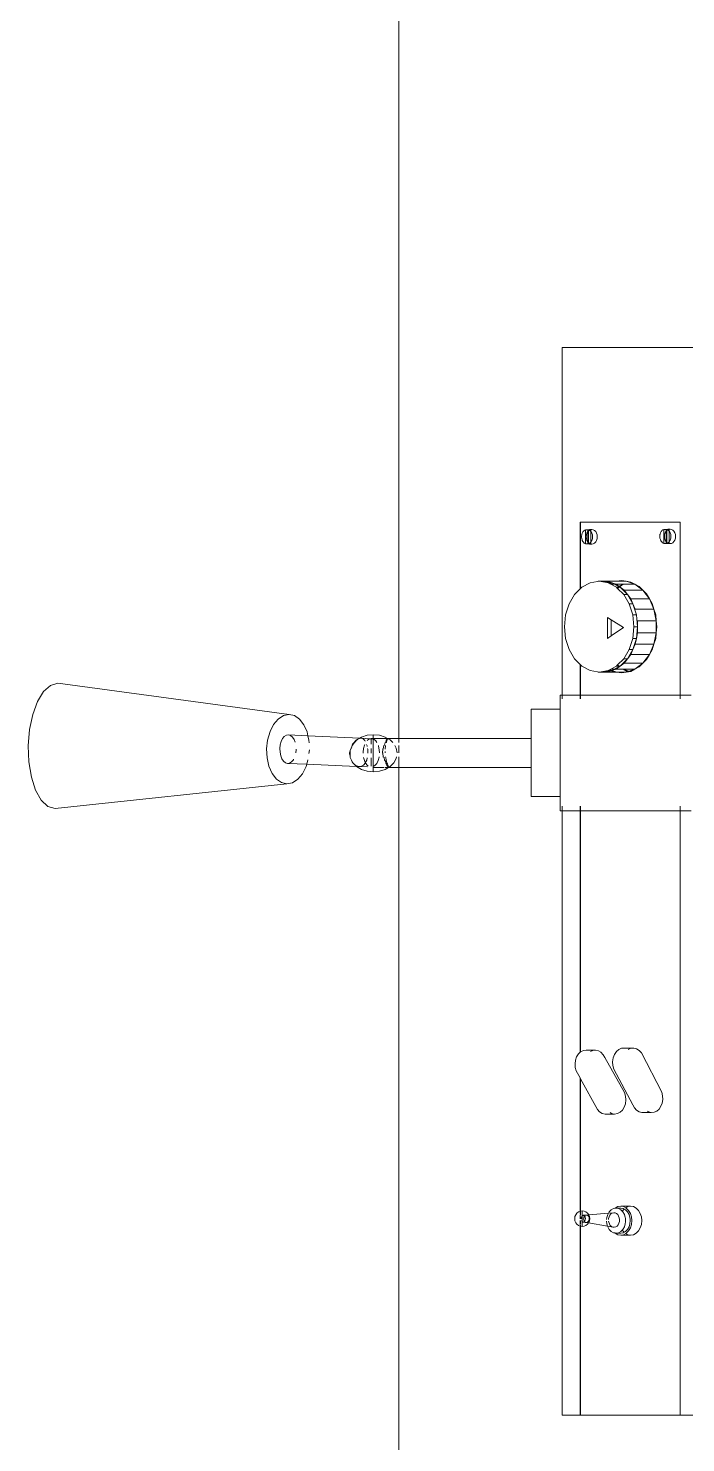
# Model space of a CAD drawing. Header units: millimetres. Extents: x 567392 to 582402, y 4512800 to 4518063.
# Drawn here: x 569131.87 to 569146.22, y 4513601.57 to 4513632.44 of the extents above; entities that cross this region are included whole.
import ezdxf

# ---------------------------------------------------------------- set-up
doc = ezdxf.new("R2010")
doc.units = ezdxf.units.MM
doc.layers.add('a_8', color=8, linetype='Continuous', lineweight=0)

# ---------------------------------------------------------------- blocks, each defined once
blk = doc.blocks.new('A$C4A613EE6')
for p, q in [((9143.44, -202.94), (9143.44, -647.06)), ((8910.49, -634.74), (8910.49, -672.84)), ((8986.33, -647.06), (8986.33, -644.63)), ((9011.56, -647.06), (9011.56, -644.63)), ((8948.59, -668.78), (8948.59, -647.06)), ((8948.59, -647.06), (8986.33, -647.06)), ((8950.89, -648.22), (8951.27, -648.1)), ((8950.89, -648.22), (8951.27, -648.1)), ((8951.27, -648.1), (8951.68, -648.06)), ((8951.27, -648.1), (8951.68, -648.06)), ((8951.68, -648.06), (8952.09, -648.1)), ((8951.68, -648.06), (8952.09, -648.1)), ((8952.09, -648.1), (8952.48, -648.22)), ((8952.09, -648.1), (8952.48, -648.22)), ((8986.31, -668.78), (8986.33, -647.06)), ((8986.33, -647.06), (8987.1, -647.06)), ((9010.56, -647.06), (9011.56, -647.06)), ((9011.56, -647.06), (9143.44, -647.06)), ((9011.56, -668.78), (9011.56, -647.06)), ((9143.44, -668.78), (9143.44, -647.06)), ((8950.1, -649.27), (8950.15, -648.96)), ((8950.1, -649.27), (8950.15, -648.96)), ((8950.1, -649.27), (8950.1, -649.78)), ((8950.15, -649.47), (8950.1, -649.27)), ((8950.15, -649.58), (8950.1, -649.27)), ((8950.1, -649.78), (8950.15, -649.58)), ((8950.15, -649.98), (8950.1, -649.78)), ((8950.14, -649.53), (8950.15, -649.47)), ((8950.15, -649.58), (8950.14, -649.53)), ((8950.15, -648.96), (8950.31, -648.66)), ((8950.15, -648.96), (8950.31, -648.66)), ((8950.15, -649.47), (8950.53, -649.47)), ((8950.26, -649.78), (8950.15, -649.58)), ((8950.15, -649.98), (8950.15, -649.58)), ((8950.31, -649.88), (8950.15, -649.58)), ((8950.15, -649.98), (8950.26, -649.78)), ((8950.15, -649.98), (8950.41, -649.98)), ((8950.15, -650.1), (8950.15, -649.98)), ((8950.15, -650.61), (8950.15, -650.1)), ((8950.15, -650.1), (8950.53, -650.1)), ((8950.15, -650.61), (8953.22, -650.61)), ((8950.26, -650.83), (8950.15, -650.61)), ((8950.26, -649.78), (8950.31, -649.69)), ((8950.31, -649.88), (8950.26, -649.78)), ((8950.26, -650.83), (8950.29, -650.87)), ((8950.29, -650.87), (8950.31, -650.9)), ((8950.31, -648.66), (8950.56, -648.41)), ((8950.31, -648.66), (8950.56, -648.41)), ((8950.31, -649.69), (8950.53, -649.47)), ((8950.41, -649.98), (8950.31, -649.88)), ((8950.56, -650.13), (8950.31, -649.88)), ((8950.31, -650.9), (8950.35, -650.94)), ((8950.35, -650.94), (8950.42, -651.03)), ((8950.41, -649.98), (8952.95, -649.98)), ((8950.53, -650.1), (8950.41, -649.98)), ((8950.42, -651.03), (8950.52, -651.11)), ((8950.52, -651.11), (8950.56, -651.15)), ((8950.53, -649.47), (8950.56, -649.44)), ((8950.53, -649.47), (8952.84, -649.47)), ((8950.56, -650.13), (8950.53, -650.1)), ((8950.53, -650.1), (8952.84, -650.1)), ((8950.56, -648.41), (8950.89, -648.22)), ((8950.56, -648.41), (8950.89, -648.22)), ((8950.56, -649.44), (8950.89, -649.24)), ((8950.89, -650.32), (8950.56, -650.13)), ((8950.89, -650.32), (8950.56, -650.13)), ((8950.56, -651.15), (8950.59, -651.17)), ((8950.59, -651.17), (8950.64, -651.21)), ((8950.89, -651.34), (8950.64, -651.21)), ((8950.89, -649.24), (8951.27, -649.12)), ((8951.27, -650.44), (8950.89, -650.32)), ((8951.27, -650.44), (8950.89, -650.32)), ((8951.27, -649.12), (8951.68, -649.08)), ((8951.68, -650.48), (8951.27, -650.44)), ((8951.68, -650.48), (8951.27, -650.44)), ((8951.68, -649.08), (8952.09, -649.12)), ((8952.09, -650.44), (8951.68, -650.48)), ((8952.09, -650.44), (8951.68, -650.48)), ((8952.09, -649.12), (8952.48, -649.24)), ((8952.48, -650.32), (8952.09, -650.44)), ((8952.48, -650.32), (8952.09, -650.44)), ((8952.48, -648.22), (8952.81, -648.41)), ((8952.48, -648.22), (8952.81, -648.41)), ((8952.48, -649.24), (8952.81, -649.44)), ((8952.81, -650.13), (8952.48, -650.32)), ((8952.53, -650.29), (8952.48, -650.32)), ((8952.64, -650.22), (8952.53, -650.29)), ((8952.75, -650.16), (8952.64, -650.22)), ((8952.65, -651.26), (8952.75, -651.18)), ((8952.81, -650.13), (8952.75, -650.16)), ((8952.75, -651.18), (8952.81, -651.15)), ((8952.81, -648.41), (8953.06, -648.66)), ((8952.81, -648.41), (8953.06, -648.66)), ((8952.81, -649.44), (8952.84, -649.47)), ((8953.06, -649.88), (8952.81, -650.13)), ((8952.84, -650.1), (8952.81, -650.13)), ((8952.81, -651.15), (8952.83, -651.13)), ((8952.83, -651.13), (8952.88, -651.09)), ((8952.84, -649.47), (8953.06, -649.69)), ((8952.84, -649.47), (8953.22, -649.47)), ((8952.95, -649.98), (8952.84, -650.1)), ((8952.84, -650.1), (8953.22, -650.1)), ((8953.06, -650.9), (8952.88, -651.09)), ((8953.06, -649.88), (8952.95, -649.98)), ((8952.95, -649.98), (8953.22, -649.98)), ((8953.06, -648.66), (8953.22, -648.96)), ((8953.06, -648.66), (8953.22, -648.96)), ((8953.22, -649.58), (8953.06, -649.88)), ((8953.06, -649.69), (8953.11, -649.78)), ((8953.11, -649.78), (8953.06, -649.88)), ((8953.22, -650.61), (8953.06, -650.9)), ((8953.22, -649.58), (8953.11, -649.78)), ((8953.11, -649.78), (8953.22, -649.98)), ((8953.22, -648.96), (8953.27, -649.27)), ((8953.22, -648.96), (8953.27, -649.27)), ((8953.27, -649.27), (8953.22, -649.47)), ((8953.27, -649.27), (8953.22, -649.58)), ((8953.23, -649.53), (8953.22, -649.47)), ((8953.22, -649.58), (8953.23, -649.53)), ((8953.22, -649.98), (8953.22, -649.58)), ((8953.22, -649.58), (8953.27, -649.78)), ((8953.27, -649.78), (8953.22, -649.98)), ((8953.22, -649.98), (8953.22, -650.1)), ((8953.22, -650.61), (8953.22, -650.1)), ((8953.27, -649.27), (8953.27, -649.78)), ((9072.98, -651.09), (9064.4, -655.51)), ((9073.74, -650.89), (9072.98, -651.09)), ((9074.54, -650.85), (9073.74, -650.89)), ((9075.33, -650.97), (9074.54, -650.85)), ((9076.05, -651.24), (9075.33, -650.97)), ((8951.17, -651.44), (8950.89, -651.34)), ((8951.17, -651.44), (8951.23, -651.45)), ((8951.23, -651.45), (8951.27, -651.46)), ((8951.27, -651.46), (8951.34, -651.47)), ((8951.34, -651.47), (8951.48, -651.5)), ((8951.48, -651.5), (8951.62, -651.5)), ((8951.62, -651.5), (8951.68, -651.51)), ((8951.68, -651.51), (8951.73, -651.5)), ((8951.73, -651.5), (8951.79, -651.5)), ((8952.09, -651.46), (8951.79, -651.5)), ((8952.39, -651.38), (8952.09, -651.46)), ((8952.39, -651.38), (8952.44, -651.36)), ((8952.44, -651.36), (8952.48, -651.34)), ((8952.48, -651.34), (8952.53, -651.31)), ((8952.53, -651.31), (8952.65, -651.26)), ((8965.3, -653.78), (8963.45, -655.19)), ((8964.25, -654.4), (8965.3, -653.78)), ((8964.25, -654.4), (8965.3, -653.78)), ((8967.56, -652.78), (8965.3, -653.78)), ((8965.3, -653.78), (8966.34, -653.17)), ((8965.3, -653.78), (8966.34, -653.17)), ((8965.3, -653.78), (8965.3, -657.85)), ((8966.34, -653.17), (8967.56, -652.78)), ((8966.34, -653.17), (8967.56, -652.78)), ((8970.08, -652.27), (8967.56, -652.78)), ((8967.56, -652.78), (8968.78, -652.4)), ((8967.56, -652.78), (8968.78, -652.4)), ((8967.56, -652.78), (8967.56, -656.86)), ((8968.78, -652.4), (8970.08, -652.27)), ((8968.78, -652.4), (8970.08, -652.27)), ((8970.08, -652.27), (8971.39, -652.14)), ((8970.08, -652.27), (8971.39, -652.14)), ((8970.08, -652.27), (8970.08, -656.34)), ((8972.7, -652.27), (8970.08, -652.27)), ((8971.39, -652.14), (8972.7, -652.27)), ((8971.39, -652.14), (8972.7, -652.27)), ((8972.7, -652.27), (8974, -652.4)), ((8972.7, -652.27), (8972.7, -656.34)), ((8972.7, -652.27), (8974, -652.4)), ((8975.22, -652.78), (8972.7, -652.27)), ((8974, -652.4), (8975.22, -652.78)), ((8974, -652.4), (8975.22, -652.78)), ((8975.22, -652.78), (8976.44, -653.17)), ((8975.22, -652.78), (8975.22, -656.86)), ((8975.22, -652.78), (8977.48, -653.78)), ((8975.22, -652.78), (8976.44, -653.17)), ((8976.44, -653.17), (8977.48, -653.78)), ((8976.44, -653.17), (8977.48, -653.78)), ((8977.48, -653.78), (8977.48, -657.85)), ((8977.48, -653.78), (8978.53, -654.4)), ((8977.48, -653.78), (8979.33, -655.19)), ((8977.48, -653.78), (8978.53, -654.4)), ((9076.65, -651.64), (9076.05, -651.24)), ((9077.1, -652.15), (9076.65, -651.64)), ((9077.09, -654.2), (9077.25, -653.95)), ((9077.36, -652.74), (9077.1, -652.15)), ((9077.25, -653.95), (9077.41, -653.35)), ((9077.41, -653.35), (9077.36, -652.74)), ((9077.41, -653.35), (9077.41, -655.4)), ((8962.14, -656.92), (8961.46, -658.85)), ((8961.64, -657.85), (8962.14, -656.92)), ((8961.64, -657.85), (8962.14, -656.92)), ((8963.45, -655.19), (8962.14, -656.92)), ((8962.14, -656.92), (8962.65, -655.99)), ((8962.14, -656.92), (8962.65, -655.99)), ((8962.14, -656.92), (8962.14, -659.52)), ((8962.65, -655.99), (8963.45, -655.19)), ((8962.65, -655.99), (8963.45, -655.19)), ((8963.45, -655.19), (8964.25, -654.4)), ((8963.45, -655.19), (8964.25, -654.4)), ((8963.45, -655.19), (8963.45, -659.27)), ((8964.37, -658.56), (8966.43, -657.36)), ((8966.43, -657.36), (8964.37, -658.56)), ((8965.3, -657.85), (8966.43, -657.36)), ((8966.43, -657.36), (8968.82, -656.6)), ((8968.82, -656.6), (8966.43, -657.36)), ((8966.43, -657.36), (8967.56, -656.86)), ((8966.43, -657.36), (8966.43, -658.17)), ((8968.82, -656.6), (8971.39, -656.34)), ((8971.39, -656.34), (8968.82, -656.6)), ((8968.82, -656.6), (8968.82, -657.41)), ((8968.82, -657.41), (8971.39, -657.15)), ((8970.08, -656.34), (8971.39, -656.34)), ((8971.39, -656.34), (8972.7, -656.34)), ((8971.39, -656.34), (8973.96, -656.6)), ((8971.39, -656.34), (8971.39, -657.15)), ((8973.96, -656.6), (8971.39, -656.34)), ((8971.39, -657.15), (8973.96, -657.41)), ((8972.7, -656.34), (8973.96, -656.6)), ((8973.96, -656.6), (8975.22, -656.86)), ((8973.96, -656.6), (8976.35, -657.36)), ((8973.96, -656.6), (8973.96, -657.41)), ((8976.35, -657.36), (8973.96, -656.6)), ((8975.22, -656.86), (8976.35, -657.36)), ((8976.35, -657.36), (8977.48, -657.85)), ((8976.35, -657.36), (8978.41, -658.56)), ((8976.35, -657.36), (8976.35, -658.17)), ((8978.41, -658.56), (8976.35, -657.36)), ((8978.53, -654.4), (8979.33, -655.19)), ((8978.53, -654.4), (8979.33, -655.19)), ((8979.33, -655.19), (8979.33, -659.27)), ((8979.33, -655.19), (8980.13, -655.99)), ((8979.33, -655.19), (8980.64, -656.92)), ((8979.33, -655.19), (8980.13, -655.99)), ((8980.13, -655.99), (8980.64, -656.92)), ((8980.13, -655.99), (8980.64, -656.92)), ((8980.64, -656.92), (8981.14, -657.85)), ((8980.64, -656.92), (8980.64, -659.52)), ((8980.64, -656.92), (8981.14, -657.85)), ((8981.31, -658.85), (8980.64, -656.92)), ((9063.49, -656.56), (9063.33, -657.18)), ((9063.33, -657.18), (9063.33, -659.23)), ((9063.33, -657.18), (9063.39, -657.81)), ((9063.85, -655.99), (9063.49, -656.56)), ((9064.4, -655.51), (9063.85, -655.99)), ((9067.92, -661.55), (9075.7, -657.35)), ((9075.7, -657.35), (9076.37, -657.01)), ((9076.37, -657.01), (9076.9, -656.55)), ((9076.9, -656.55), (9077.25, -656)), ((9077.25, -656), (9077.41, -655.4)), ((9097.82, -657.86), (9097.93, -657.23)), ((9097.93, -657.23), (9098.24, -656.65)), ((9098.24, -656.65), (9098.75, -656.15)), ((9098.75, -656.15), (9099.41, -655.76)), ((9099.41, -655.76), (9100.17, -655.52)), ((9100.17, -655.52), (9100.99, -655.44)), ((9100.99, -655.44), (9101.81, -655.52)), ((9101.81, -655.52), (9102.58, -655.76)), ((9102.58, -655.76), (9103.24, -656.15)), ((9103.24, -656.15), (9103.74, -656.65)), ((9103.74, -656.65), (9104.06, -657.23)), ((9104.06, -657.23), (9104.17, -657.86)), ((8961.29, -659.85), (8961.46, -658.85)), ((8961.29, -659.85), (8961.46, -658.85)), ((8961.46, -660.85), (8961.29, -659.85)), ((8961.46, -660.85), (8961.29, -659.85)), ((8961.46, -658.85), (8961.64, -657.85)), ((8961.46, -658.85), (8961.64, -657.85)), ((8961.46, -658.85), (8961.46, -660.85)), ((8961.46, -660.85), (8961.46, -658.85)), ((8962.61, -660.38), (8962.14, -659.52)), ((8962.7, -660.26), (8962.14, -659.52)), ((8962.14, -659.52), (8962.14, -661)), ((8962.14, -659.52), (8963.04, -660.7)), ((8962.14, -661), (8962.61, -660.38)), ((8962.14, -661.34), (8962.65, -660.45)), ((8962.61, -660.38), (8962.71, -660.28)), ((8962.65, -660.45), (8962.61, -660.38)), ((8962.65, -660.45), (8962.71, -660.28)), ((8962.79, -660.6), (8962.65, -660.45)), ((8962.7, -660.26), (8962.79, -660.13)), ((8962.71, -660.28), (8962.7, -660.26)), ((8962.79, -660.38), (8962.71, -660.28)), ((8962.79, -660.13), (8964.37, -658.56)), ((8964.37, -658.56), (8962.79, -660.13)), ((8962.79, -660.13), (8963.45, -659.27)), ((8962.79, -660.13), (8962.79, -660.38)), ((8962.79, -660.38), (8962.79, -660.6)), ((8963.04, -660.7), (8962.79, -660.38)), ((8963.04, -660.7), (8964.37, -659.37)), ((8963.45, -659.27), (8964.37, -658.56)), ((8964.37, -658.56), (8965.3, -657.85)), ((8964.37, -659.37), (8966.43, -658.17)), ((8964.37, -658.56), (8964.37, -659.37)), ((8966.43, -658.17), (8968.82, -657.41)), ((8969.92, -662.11), (8971.57, -659.44)), ((8971.57, -659.44), (8973.4, -662.11)), ((8973.96, -657.41), (8976.35, -658.17)), ((8976.35, -658.17), (8978.41, -659.37)), ((8977.48, -657.85), (8978.41, -658.56)), ((8978.41, -658.56), (8979.98, -660.13)), ((8978.41, -658.56), (8979.33, -659.27)), ((8978.41, -658.56), (8978.41, -659.37)), ((8979.98, -660.13), (8978.41, -658.56)), ((8978.41, -659.37), (8979.74, -660.7)), ((8979.33, -659.27), (8979.98, -660.13)), ((8979.74, -660.7), (8980.08, -660.26)), ((8979.98, -660.38), (8979.74, -660.7)), ((8979.98, -660.13), (8980.08, -660.26)), ((8979.98, -660.13), (8979.98, -660.38)), ((8980.98, -661.96), (8979.98, -660.13)), ((8980.06, -660.28), (8979.98, -660.38)), ((8979.98, -660.38), (8979.98, -660.6)), ((8980.13, -660.45), (8979.98, -660.6)), ((8980.08, -660.26), (8980.06, -660.28)), ((8980.06, -660.28), (8980.13, -660.45)), ((8980.06, -660.28), (8980.17, -660.38)), ((8980.17, -660.38), (8980.13, -660.45)), ((8980.13, -660.45), (8980.64, -661.34)), ((8980.17, -660.38), (8980.64, -661)), ((8981.17, -658.01), (8980.64, -659.52)), ((8980.64, -659.52), (8981.17, -658.01)), ((8981.14, -658.59), (8980.64, -659.52)), ((8980.64, -659.52), (8980.64, -661)), ((8981.14, -657.85), (8981.17, -658.01)), ((8981.14, -657.85), (8981.31, -658.85)), ((8981.2, -658.22), (8981.14, -658.59)), ((8981.17, -658.01), (8981.2, -658.22)), ((8981.2, -658.22), (8981.31, -658.85)), ((8981.31, -658.85), (8981.49, -659.85)), ((8981.31, -658.85), (8981.31, -660.85)), ((8981.31, -658.85), (8981.31, -660.85)), ((8981.31, -658.85), (8981.49, -659.85)), ((8981.31, -658.85), (8981.31, -660.85)), ((8981.49, -659.85), (8981.31, -660.85)), ((8981.49, -659.85), (8981.31, -660.85)), ((9063.33, -659.23), (9063.39, -659.86)), ((9063.39, -657.81), (9063.64, -658.37)), ((9063.39, -659.86), (9063.66, -660.46)), ((9063.66, -660.46), (9064.12, -660.98)), ((9073.06, -659.17), (9065.43, -663.53)), ((9073.06, -659.17), (9065.43, -663.53)), ((9073.83, -658.95), (9073.06, -659.17)), ((9073.83, -658.95), (9073.06, -659.17)), ((9074.66, -658.88), (9073.83, -658.95)), ((9074.66, -658.88), (9073.83, -658.95)), ((9075.48, -658.99), (9074.66, -658.88)), ((9075.48, -658.99), (9074.66, -658.88)), ((9076.23, -659.25), (9075.48, -658.99)), ((9076.23, -659.25), (9075.48, -658.99)), ((9076.87, -659.65), (9076.23, -659.25)), ((9076.87, -659.65), (9076.23, -659.25)), ((9077.36, -660.17), (9076.87, -659.65)), ((9077.36, -660.17), (9076.87, -659.65)), ((9077.65, -660.76), (9077.36, -660.17)), ((9077.65, -660.76), (9077.36, -660.17)), ((9097.93, -658.49), (9097.82, -657.86)), ((9097.82, -657.86), (9097.82, -660.02)), ((9097.82, -660.02), (9097.93, -659.39)), ((9097.93, -660.65), (9097.82, -660.02)), ((9098.17, -658.94), (9097.93, -658.49)), ((9097.93, -659.39), (9098.17, -658.94)), ((9098.17, -658.94), (9098.24, -658.81)), ((9098.24, -658.81), (9098.75, -658.31)), ((9098.27, -660.02), (9098.36, -659.48)), ((9098.35, -660.51), (9098.27, -660.02)), ((9098.27, -660.02), (9098.27, -661.05)), ((9098.35, -660.51), (9098.63, -660)), ((9098.36, -659.48), (9098.46, -659.29)), ((9098.46, -659.29), (9098.63, -658.98)), ((9098.75, -659.58), (9098.46, -659.29)), ((9098.63, -658.98), (9099.06, -658.55)), ((9098.63, -660), (9098.94, -659.69)), ((9098.75, -658.31), (9099.41, -657.92)), ((9098.94, -659.69), (9098.75, -659.58)), ((9098.94, -659.69), (9099.06, -659.57)), ((9099.06, -658.55), (9099.63, -658.22)), ((9099.06, -659.57), (9099.63, -659.24)), ((9099.41, -657.92), (9100.17, -657.68)), ((9099.63, -658.22), (9100.29, -658.01)), ((9099.63, -659.24), (9100.29, -659.03)), ((9099.68, -660.68), (9100, -660.48)), ((9100, -660.48), (9100.37, -660.34)), ((9100.17, -657.68), (9100.99, -657.6)), ((9100.29, -658.01), (9100.65, -657.97)), ((9100.29, -659.03), (9100.43, -659.02)), ((9100.37, -660.34), (9100.78, -660.28)), ((9100.43, -659.02), (9100.49, -659.02)), ((9100.49, -659.02), (9100.54, -659.02)), ((9100.54, -659.02), (9100.99, -658.96)), ((9100.65, -657.97), (9100.99, -657.94)), ((9100.78, -660.28), (9101.19, -660.31)), ((9100.99, -657.6), (9101.81, -657.68)), ((9100.99, -657.94), (9101.7, -658.01)), ((9100.99, -658.96), (9101.21, -658.99)), ((9101.19, -660.31), (9101.58, -660.42)), ((9101.21, -658.99), (9101.25, -658.99)), ((9101.25, -658.99), (9101.7, -659.03)), ((9101.58, -660.42), (9101.92, -660.6)), ((9101.7, -658.01), (9102.36, -658.22)), ((9101.7, -659.03), (9102.36, -659.24)), ((9101.81, -657.68), (9102.58, -657.92)), ((9102.36, -658.22), (9102.92, -658.55)), ((9102.36, -659.24), (9102.92, -659.57)), ((9102.58, -657.92), (9103.24, -658.31)), ((9102.92, -658.55), (9103.35, -658.98)), ((9102.92, -659.57), (9103.04, -659.69)), ((9103.24, -659.58), (9103.04, -659.69)), ((9103.04, -659.69), (9103.35, -660)), ((9103.24, -658.31), (9103.74, -658.81)), ((9103.52, -659.29), (9103.24, -659.58)), ((9103.35, -658.98), (9103.52, -659.29)), ((9103.35, -660), (9103.64, -660.51)), ((9103.52, -659.29), (9103.63, -659.48)), ((9103.63, -659.48), (9103.72, -660.02)), ((9103.72, -660.02), (9103.64, -660.51)), ((9103.72, -660.02), (9103.72, -661.05)), ((9103.74, -658.81), (9103.81, -658.94)), ((9104.06, -658.49), (9103.81, -658.94)), ((9103.81, -658.94), (9104.06, -659.39)), ((9104.17, -657.86), (9104.06, -658.49)), ((9104.06, -659.39), (9104.17, -660.02)), ((9104.17, -660.02), (9104.06, -660.65)), ((9104.17, -657.86), (9104.17, -660.02)), ((8961.46, -660.85), (8961.46, -662.92)), ((8961.46, -663.92), (8961.78, -662.11)), ((8961.46, -662.92), (8961.78, -662.11)), ((8961.46, -663.92), (8961.46, -662.92)), ((8961.53, -664.33), (8961.8, -662.77)), ((8961.76, -662.08), (8961.8, -661.96)), ((8961.78, -662.11), (8961.76, -662.08)), ((8961.97, -662.46), (8961.76, -662.08)), ((8961.8, -662.15), (8961.78, -662.11)), ((8961.8, -661.96), (8962.14, -661)), ((8961.8, -661.96), (8962.14, -661.34)), ((8961.97, -662.46), (8961.8, -662.15)), ((8961.8, -662.15), (8961.8, -662.77)), ((8961.8, -662.77), (8961.97, -662.46)), ((8961.83, -661.89), (8962.01, -662.4)), ((8961.97, -662.46), (8962.14, -662.15)), ((8962.14, -662.15), (8962.79, -660.95)), ((8962.14, -661), (8962.14, -661.34)), ((8962.14, -662.15), (8962.14, -661)), ((8962.14, -661.34), (8962.14, -662.15)), ((8962.97, -660.77), (8962.79, -660.6)), ((8962.79, -660.6), (8962.79, -660.95)), ((8962.79, -660.95), (8962.97, -660.77)), ((8962.97, -660.77), (8963.04, -660.7)), ((8969.42, -662.92), (8969.92, -662.11)), ((8973.96, -662.92), (8969.42, -662.92)), ((8973.4, -662.11), (8969.92, -662.11)), ((8973.4, -662.11), (8973.96, -662.92)), ((8979.74, -660.7), (8979.81, -660.77)), ((8979.98, -660.6), (8979.81, -660.77)), ((8979.81, -660.77), (8979.98, -660.95)), ((8979.98, -660.6), (8979.98, -660.95)), ((8979.98, -660.95), (8980.64, -662.15)), ((8980.64, -661), (8980.98, -661.96)), ((8980.64, -661), (8980.64, -661.34)), ((8980.64, -662.15), (8980.64, -661)), ((8980.64, -661.34), (8980.98, -661.96)), ((8980.64, -661.34), (8980.64, -662.15)), ((8980.64, -662.15), (8980.81, -662.46)), ((8980.77, -662.4), (8981.31, -660.85)), ((8981.14, -661.85), (8980.81, -662.46)), ((8980.98, -662.15), (8980.81, -662.46)), ((8980.81, -662.46), (8980.98, -662.77)), ((8980.98, -661.96), (8981.02, -662.08)), ((8981.31, -663.92), (8980.98, -661.96)), ((8981, -662.11), (8980.98, -662.15)), ((8980.98, -662.15), (8980.98, -662.77)), ((8980.98, -662.77), (8981.24, -664.33)), ((8981.02, -662.08), (8981, -662.11)), ((8981, -662.11), (8981.31, -662.92)), ((8981, -662.11), (8981.31, -663.92)), ((8981.14, -661.85), (8981.02, -662.08)), ((8981.31, -660.85), (8981.14, -661.85)), ((8981.31, -660.85), (8981.14, -661.85)), ((8981.31, -660.85), (8981.31, -662.92)), ((8981.31, -662.92), (8981.31, -663.92)), ((9064.12, -660.98), (9064.75, -661.4)), ((9064.75, -661.4), (9065.49, -661.68)), ((9065.43, -663.53), (9064.78, -663.88)), ((9065.43, -663.53), (9064.78, -663.88)), ((9065.49, -661.68), (9066.31, -661.8)), ((9066.31, -661.8), (9067.13, -661.75)), ((9067.13, -661.75), (9067.92, -661.55)), ((9077.41, -662.32), (9077.59, -662.01)), ((9077.41, -662.32), (9077.59, -662.01)), ((9077.59, -662.01), (9077.73, -661.39)), ((9077.59, -662.01), (9077.73, -661.39)), ((9077.59, -664.06), (9077.73, -663.44)), ((9077.73, -661.39), (9077.65, -660.76)), ((9077.73, -661.39), (9077.65, -660.76)), ((9077.73, -661.39), (9077.73, -663.44)), ((9098.24, -661.23), (9097.93, -660.65)), ((9098.31, -661.3), (9098.24, -661.23)), ((9098.27, -661.05), (9098.35, -660.51)), ((9098.31, -661.3), (9098.27, -661.05)), ((9098.36, -661.58), (9098.31, -661.3)), ((9098.63, -662.09), (9098.36, -661.58)), ((9099.06, -662.52), (9098.63, -662.09)), ((9099.37, -662.7), (9099.06, -662.52)), ((9099.28, -661.56), (9099.31, -661.24)), ((9099.35, -661.87), (9099.28, -661.56)), ((9099.28, -661.56), (9099.37, -662.7)), ((9099.31, -661.24), (9099.45, -660.94)), ((9099.53, -662.16), (9099.35, -661.87)), ((9099.63, -662.85), (9099.37, -662.7)), ((9099.37, -662.7), (9099.7, -667.02)), ((9099.45, -660.94), (9099.68, -660.68)), ((9099.8, -662.4), (9099.53, -662.16)), ((9100.29, -663.06), (9099.63, -662.85)), ((9100.14, -662.58), (9099.8, -662.4)), ((9100.53, -662.68), (9100.14, -662.58)), ((9100.76, -663.11), (9100.29, -663.06)), ((9100.76, -662.7), (9100.53, -662.68)), ((9101.7, -663.06), (9101.08, -663.12)), ((9101.35, -662.65), (9101.1, -662.69)), ((9101.73, -662.51), (9101.35, -662.65)), ((9102.22, -662.89), (9101.5, -667.07)), ((9102.22, -662.89), (9101.7, -663.06)), ((9102.04, -662.31), (9101.73, -662.51)), ((9101.92, -660.6), (9102.19, -660.84)), ((9102.28, -662.05), (9102.04, -662.31)), ((9102.19, -660.84), (9102.37, -661.12)), ((9102.41, -661.75), (9102.22, -662.89)), ((9102.36, -662.85), (9102.22, -662.89)), ((9102.41, -661.75), (9102.28, -662.05)), ((9102.92, -662.52), (9102.36, -662.85)), ((9102.37, -661.12), (9102.45, -661.43)), ((9102.45, -661.43), (9102.41, -661.75)), ((9103.35, -662.09), (9102.92, -662.52)), ((9103.63, -661.58), (9103.35, -662.09)), ((9103.68, -661.3), (9103.63, -661.58)), ((9103.64, -660.51), (9103.72, -661.05)), ((9103.72, -661.05), (9103.68, -661.3)), ((9103.74, -661.23), (9103.68, -661.3)), ((9104.06, -660.65), (9103.74, -661.23)), ((8950.18, -666.35), (8950.23, -666.04)), ((8950.18, -666.35), (8950.23, -666.04)), ((8950.18, -666.35), (8950.18, -666.86)), ((8950.23, -666.55), (8950.18, -666.35)), ((8950.23, -666.66), (8950.18, -666.35)), ((8950.18, -666.86), (8950.23, -666.66)), ((8950.22, -666.61), (8950.23, -666.55)), ((8950.23, -666.66), (8950.22, -666.61)), ((8950.23, -666.04), (8950.39, -665.74)), ((8950.23, -666.04), (8950.39, -665.74)), ((8950.23, -666.55), (8950.61, -666.55)), ((8950.34, -666.86), (8950.23, -666.66)), ((8950.23, -667.06), (8950.23, -666.66)), ((8950.39, -666.96), (8950.23, -666.66)), ((8950.39, -665.74), (8950.65, -665.49)), ((8950.39, -665.74), (8950.65, -665.49)), ((8950.39, -666.77), (8950.61, -666.55)), ((8950.61, -666.55), (8950.65, -666.52)), ((8950.61, -666.55), (8952.92, -666.55)), ((8950.65, -665.49), (8950.97, -665.3)), ((8950.65, -665.49), (8950.97, -665.3)), ((8950.65, -666.52), (8950.97, -666.32)), ((8950.97, -665.3), (8951.36, -665.18)), ((8950.97, -665.3), (8951.36, -665.18)), ((8950.97, -666.32), (8951.36, -666.2)), ((8951.36, -665.18), (8951.77, -665.14)), ((8951.36, -665.18), (8951.77, -665.14)), ((8951.36, -666.2), (8951.77, -666.16)), ((8951.77, -665.14), (8952.18, -665.18)), ((8951.77, -665.14), (8952.18, -665.18)), ((8951.77, -666.16), (8952.18, -666.2)), ((8952.18, -665.18), (8952.56, -665.3)), ((8952.18, -665.18), (8952.56, -665.3)), ((8952.18, -666.2), (8952.56, -666.32)), ((8952.56, -665.3), (8952.89, -665.49)), ((8952.56, -665.3), (8952.89, -665.49)), ((8952.56, -666.32), (8952.89, -666.52)), ((8952.89, -665.49), (8953.14, -665.74)), ((8952.89, -665.49), (8953.14, -665.74)), ((8952.89, -666.52), (8952.92, -666.55)), ((8952.92, -666.55), (8953.14, -666.77)), ((8952.92, -666.55), (8953.3, -666.55)), ((8953.14, -665.74), (8953.3, -666.04)), ((8953.14, -665.74), (8953.3, -666.04)), ((8953.3, -666.66), (8953.14, -666.96)), ((8953.3, -666.66), (8953.19, -666.86)), ((8953.3, -666.04), (8953.36, -666.35)), ((8953.3, -666.04), (8953.36, -666.35)), ((8953.36, -666.35), (8953.3, -666.55)), ((8953.36, -666.35), (8953.3, -666.66)), ((8953.31, -666.61), (8953.3, -666.55)), ((8953.3, -666.66), (8953.31, -666.61)), ((8953.3, -667.06), (8953.3, -666.66)), ((8953.3, -666.66), (8953.36, -666.86)), ((8953.36, -666.35), (8953.36, -666.86)), ((8961.53, -664.33), (8961.46, -663.92)), ((8961.46, -663.92), (8961.46, -664.74)), ((8961.46, -664.74), (8961.53, -664.33)), ((8961.46, -664.92), (8961.46, -664.74)), ((8961.53, -665.1), (8961.46, -664.74)), ((8961.53, -665.1), (8961.46, -664.92)), ((8961.8, -666.7), (8961.53, -665.1)), ((8981.25, -665.1), (8980.98, -666.7)), ((8981.31, -663.92), (8981.24, -664.33)), ((8981.24, -664.33), (8981.31, -663.92)), ((8981.24, -664.33), (8981.31, -664.74)), ((8981.31, -664.74), (8981.25, -665.1)), ((8981.31, -664.92), (8981.25, -665.1)), ((8981.31, -663.92), (8981.31, -664.74)), ((8981.31, -664.74), (8981.31, -664.92)), ((9063.93, -664.91), (9063.8, -665.52)), ((9063.93, -664.91), (9063.8, -665.52)), ((9063.8, -665.52), (9063.8, -667.57)), ((9063.8, -665.52), (9063.87, -666.13)), ((9063.8, -665.52), (9063.87, -666.13)), ((9063.87, -666.13), (9064.12, -666.65)), ((9063.87, -666.13), (9064.12, -666.65)), ((9064.27, -664.36), (9063.93, -664.91)), ((9064.27, -664.36), (9063.93, -664.91)), ((9064.78, -663.88), (9064.27, -664.36)), ((9064.78, -663.88), (9064.27, -664.36)), ((9076.72, -665.13), (9070.06, -668.78)), ((9076.72, -665.13), (9077.25, -664.64)), ((9077.25, -664.64), (9077.59, -664.06)), ((8963.04, -668.78), (8948.59, -668.78)), ((8948.59, -668.89), (8948.59, -668.78)), ((8963.16, -668.89), (8948.59, -668.89)), ((8950.23, -667.06), (8950.18, -666.86)), ((8950.23, -667.06), (8950.34, -666.86)), ((8950.23, -667.06), (8950.5, -667.06)), ((8950.23, -667.18), (8950.23, -667.06)), ((8950.23, -667.69), (8950.23, -667.18)), ((8950.23, -667.18), (8950.61, -667.18)), ((8950.23, -667.69), (8953.3, -667.69)), ((8950.34, -667.91), (8950.23, -667.69)), ((8950.34, -666.86), (8950.39, -666.77)), ((8950.39, -666.96), (8950.34, -666.86)), ((8950.34, -667.91), (8950.38, -667.95)), ((8950.38, -667.95), (8950.39, -667.98)), ((8950.5, -667.06), (8950.39, -666.96)), ((8950.65, -667.21), (8950.39, -666.96)), ((8950.39, -667.98), (8950.44, -668.02)), ((8950.44, -668.02), (8950.51, -668.11)), ((8950.5, -667.06), (8953.04, -667.06)), ((8950.61, -667.18), (8950.5, -667.06)), ((8950.51, -668.11), (8950.6, -668.19)), ((8950.6, -668.19), (8950.65, -668.23)), ((8950.65, -667.21), (8950.61, -667.18)), ((8950.61, -667.18), (8952.92, -667.18)), ((8950.97, -667.4), (8950.65, -667.21)), ((8950.97, -667.4), (8950.65, -667.21)), ((8950.65, -668.23), (8950.68, -668.25)), ((8950.68, -668.25), (8950.72, -668.29)), ((8950.97, -668.42), (8950.72, -668.29)), ((8951.36, -667.52), (8950.97, -667.4)), ((8951.36, -667.52), (8950.97, -667.4)), ((8951.26, -668.52), (8950.97, -668.42)), ((8951.26, -668.52), (8951.32, -668.53)), ((8951.32, -668.53), (8951.36, -668.55)), ((8951.77, -667.56), (8951.36, -667.52)), ((8951.77, -667.56), (8951.36, -667.52)), ((8951.36, -668.55), (8951.43, -668.55)), ((8951.43, -668.55), (8951.56, -668.58)), ((8951.56, -668.58), (8951.7, -668.58)), ((8951.7, -668.58), (8951.77, -668.59)), ((8952.18, -667.52), (8951.77, -667.56)), ((8952.18, -667.52), (8951.77, -667.56)), ((8951.77, -668.59), (8951.81, -668.58)), ((8951.81, -668.58), (8951.87, -668.58)), ((8952.18, -668.55), (8951.87, -668.58)), ((8952.56, -667.4), (8952.18, -667.52)), ((8952.56, -667.4), (8952.18, -667.52)), ((8952.47, -668.46), (8952.18, -668.55)), ((8952.47, -668.46), (8952.52, -668.44)), ((8952.52, -668.44), (8952.56, -668.42)), ((8952.89, -667.21), (8952.56, -667.4)), ((8952.62, -667.37), (8952.56, -667.4)), ((8952.56, -668.42), (8952.62, -668.39)), ((8952.73, -667.3), (8952.62, -667.37)), ((8952.62, -668.39), (8952.73, -668.34)), ((8952.84, -667.24), (8952.73, -667.3)), ((8952.73, -668.34), (8952.84, -668.26)), ((8952.89, -667.21), (8952.84, -667.24)), ((8952.84, -668.26), (8952.89, -668.23)), ((8953.14, -666.96), (8952.89, -667.21)), ((8952.92, -667.18), (8952.89, -667.21)), ((8952.89, -668.23), (8952.92, -668.21)), ((8953.04, -667.06), (8952.92, -667.18)), ((8952.92, -667.18), (8953.3, -667.18)), ((8952.92, -668.21), (8952.96, -668.17)), ((8953.14, -667.98), (8952.96, -668.17)), ((8953.14, -666.96), (8953.04, -667.06)), ((8953.04, -667.06), (8953.3, -667.06)), ((8953.14, -666.77), (8953.19, -666.86)), ((8953.19, -666.86), (8953.14, -666.96)), ((8953.3, -667.69), (8953.14, -667.98)), ((8953.19, -666.86), (8953.3, -667.06)), ((8953.36, -666.86), (8953.3, -667.06)), ((8953.3, -667.06), (8953.3, -667.18)), ((8953.3, -667.69), (8953.3, -667.18)), ((8962.79, -668.53), (8961.8, -666.7)), ((8963.04, -668.78), (8962.79, -668.53)), ((8963.16, -668.89), (8963.04, -668.78)), ((8964.37, -670.1), (8963.16, -668.89)), ((8979.62, -668.89), (8978.41, -670.1)), ((8979.73, -668.78), (8979.62, -668.89)), ((8986.31, -668.89), (8979.62, -668.89)), ((8979.98, -668.53), (8979.73, -668.78)), ((8986.31, -668.78), (8979.73, -668.78)), ((8980.98, -666.7), (8979.98, -668.53)), ((8987.1, -668.78), (8986.31, -668.78)), ((8986.31, -668.89), (8986.31, -668.78)), ((8987.1, -668.89), (8986.31, -668.89)), ((8986.31, -672.84), (8986.31, -668.89)), ((9011.56, -668.78), (9010.56, -668.78)), ((9011.56, -668.89), (9010.56, -668.89)), ((9064.15, -668.78), (9011.56, -668.78)), ((9011.56, -668.89), (9011.56, -668.78)), ((9064.27, -668.89), (9011.56, -668.89)), ((9011.56, -672.84), (9011.56, -668.89)), ((9063.8, -667.57), (9063.87, -668.18)), ((9063.87, -668.18), (9064.15, -668.78)), ((9064.15, -668.78), (9064.27, -668.89)), ((9064.27, -668.89), (9064.61, -669.25)), ((9064.61, -669.25), (9065.23, -669.65)), ((9065.23, -669.65), (9065.96, -669.9)), ((9067.55, -669.95), (9068.31, -669.73)), ((9069.86, -668.89), (9068.31, -669.73)), ((9070.06, -668.78), (9069.86, -668.89)), ((9098.95, -668.89), (9069.86, -668.89)), ((9098.93, -668.78), (9070.06, -668.78)), ((9098.94, -668.01), (9098.88, -668.44)), ((9098.88, -668.44), (9098.93, -668.78)), ((9099.75, -668.78), (9098.93, -668.78)), ((9098.93, -668.78), (9098.94, -668.86)), ((9099.1, -667.62), (9098.94, -668.01)), ((9098.94, -668.86), (9098.95, -668.89)), ((9098.95, -668.44), (9099.92, -668.44)), ((9099.43, -668.89), (9098.95, -668.89)), ((9098.95, -668.89), (9099.1, -669.25)), ((9099.36, -667.28), (9099.1, -667.62)), ((9099.1, -669.25), (9099.36, -669.59)), ((9099.7, -667.02), (9099.36, -667.28)), ((9099.36, -669.59), (9099.7, -669.85)), ((9100.1, -666.86), (9099.7, -667.02)), ((9099.7, -667.02), (9099.82, -668.24)), ((9100.57, -668.89), (9099.76, -668.89)), ((9099.77, -667.56), (9099.78, -667.43)), ((9099.78, -667.59), (9099.77, -667.56)), ((9099.78, -667.4), (9099.84, -667.28)), ((9099.78, -667.43), (9099.78, -667.4)), ((9099.79, -667.62), (9099.78, -667.59)), ((9099.81, -667.71), (9099.79, -667.62)), ((9099.83, -667.74), (9099.81, -667.71)), ((9099.82, -668.24), (9099.84, -668.12)), ((9099.86, -668.36), (9099.82, -668.24)), ((9099.9, -667.86), (9099.83, -667.74)), ((9099.84, -667.28), (9099.86, -667.25)), ((9099.84, -668.12), (9099.9, -668)), ((9099.86, -667.25), (9099.95, -667.15)), ((9099.92, -668.44), (9099.86, -668.36)), ((9099.93, -667.88), (9099.9, -667.86)), ((9099.9, -668), (9100.01, -667.9)), ((9100.99, -668.44), (9099.92, -668.44)), ((9100.04, -667.97), (9099.93, -667.88)), ((9099.94, -668.44), (9100.06, -668.44)), ((9099.95, -667.15), (9099.98, -667.12)), ((9099.98, -667.12), (9100.11, -667.02)), ((9100.01, -667.9), (9100.16, -667.82)), ((9100.15, -668.01), (9100.04, -667.97)), ((9100.06, -668.44), (9100.23, -668.44)), ((9100.52, -666.8), (9100.1, -666.86)), ((9100.11, -667.02), (9100.16, -667)), ((9100.23, -668.63), (9100.14, -668.59)), ((9100.57, -668.78), (9100.14, -668.78)), ((9100.19, -668.03), (9100.15, -668.01)), ((9100.16, -667), (9100.18, -666.99)), ((9100.16, -667.82), (9100.34, -667.77)), ((9100.18, -666.99), (9100.34, -666.95)), ((9100.22, -668.05), (9100.19, -668.03)), ((9100.39, -668.1), (9100.22, -668.05)), ((9100.23, -668.44), (9100.4, -668.44)), ((9100.41, -668.67), (9100.23, -668.63)), ((9100.34, -666.95), (9100.39, -666.94)), ((9100.34, -667.77), (9100.53, -667.75)), ((9100.39, -666.94), (9100.57, -666.92)), ((9100.42, -668.11), (9100.39, -668.1)), ((9100.4, -668.44), (9100.6, -668.44)), ((9100.57, -668.67), (9100.41, -668.67)), ((9100.57, -668.11), (9100.42, -668.11)), ((9100.53, -667.75), (9100.72, -667.76)), ((9100.57, -666.92), (9100.74, -666.93)), ((9100.6, -668.12), (9100.57, -668.11)), ((9100.63, -668.12), (9100.6, -668.12)), ((9100.62, -666.8), (9101.04, -666.86)), ((9100.67, -668.12), (9100.63, -668.12)), ((9100.63, -668.44), (9100.83, -668.44)), ((9100.85, -668.1), (9100.67, -668.12)), ((9100.72, -667.76), (9100.9, -667.8)), ((9100.74, -666.93), (9100.77, -666.93)), ((9100.77, -666.93), (9100.93, -666.97)), ((9100.83, -668.44), (9100.99, -668.44)), ((9100.99, -668.04), (9100.88, -668.08)), ((9100.9, -667.8), (9101.06, -667.87)), ((9100.98, -666.99), (9101.05, -667.02)), ((9101.04, -668.03), (9100.99, -668.04)), ((9101.23, -668.42), (9100.99, -668.44)), ((9101.73, -668.78), (9100.99, -668.78)), ((9101.97, -668.89), (9100.99, -668.89)), ((9101, -668.44), (9101.13, -668.44)), ((9101.12, -668.52), (9101, -668.58)), ((9101.04, -666.86), (9101.44, -667.02)), ((9101.07, -668.01), (9101.04, -668.03)), ((9101.05, -667.02), (9101.12, -667.06)), ((9101.06, -667.87), (9101.19, -667.96)), ((9101.17, -667.96), (9101.07, -668.01)), ((9101.12, -667.06), (9101.15, -667.08)), ((9101.23, -668.42), (9101.12, -668.52)), ((9101.13, -668.44), (9101.21, -668.44)), ((9101.15, -667.08), (9101.18, -667.11)), ((9101.2, -667.94), (9101.17, -667.96)), ((9101.18, -667.11), (9101.29, -667.21)), ((9101.19, -667.96), (9101.27, -668.07)), ((9101.3, -667.84), (9101.2, -667.94)), ((9101.29, -668.31), (9101.23, -668.42)), ((9101.38, -668.44), (9101.23, -668.42)), ((9101.27, -668.07), (9101.31, -668.19)), ((9101.29, -667.21), (9101.31, -667.24)), ((9101.31, -668.19), (9101.29, -668.31)), ((9101.33, -667.81), (9101.3, -667.84)), ((9101.5, -667.07), (9101.31, -668.19)), ((9101.31, -667.24), (9101.34, -667.28)), ((9101.34, -667.28), (9101.38, -667.35)), ((9101.39, -667.69), (9101.34, -667.79)), ((9101.38, -667.35), (9101.39, -667.39)), ((9101.38, -668.44), (9102.19, -668.44)), ((9101.39, -667.39), (9101.42, -667.51)), ((9101.4, -667.67), (9101.39, -667.69)), ((9101.41, -667.62), (9101.4, -667.67)), ((9101.42, -667.54), (9101.41, -667.62)), ((9101.42, -667.51), (9101.42, -667.54)), ((9101.44, -667.02), (9101.5, -667.07)), ((9101.77, -669.59), (9101.44, -669.85)), ((9101.5, -667.07), (9101.77, -667.28)), ((9101.77, -667.28), (9102.03, -667.62)), ((9102.03, -669.25), (9101.77, -669.59)), ((9102.21, -668.78), (9101.99, -668.78)), ((9102.03, -667.62), (9102.2, -668.01)), ((9102.19, -668.89), (9102.03, -669.25)), ((9102.19, -668.89), (9102.13, -668.89)), ((9102.2, -668.86), (9102.19, -668.89)), ((9143.44, -668.89), (9102.19, -668.89)), ((9102.2, -668.01), (9102.25, -668.44)), ((9102.21, -668.78), (9102.2, -668.86)), ((9102.25, -668.44), (9102.21, -668.78)), ((9143.44, -668.78), (9102.21, -668.78)), ((9143.44, -668.89), (9143.44, -668.78)), ((9143.44, -672.84), (9143.44, -668.89)), ((8966.43, -671.3), (8964.37, -670.1)), ((8968.82, -672.06), (8966.43, -671.3)), ((8971.39, -672.32), (8968.82, -672.06)), ((8973.96, -672.06), (8971.39, -672.32)), ((8976.35, -671.3), (8973.96, -672.06)), ((8978.41, -670.1), (8976.35, -671.3)), ((9065.96, -669.9), (9066.75, -670)), ((9066.75, -670), (9067.55, -669.95)), ((9099.7, -669.85), (9100.1, -670.02)), ((9100.1, -670.02), (9100.52, -670.07)), ((9101.04, -670.02), (9100.62, -670.07)), ((9101.44, -669.85), (9101.04, -670.02)), ((8910.49, -672.84), (8986.31, -672.84)), ((8986.31, -673.21), (8986.31, -672.84)), ((8986.31, -672.84), (8987.1, -672.84)), ((8989.41, -673.21), (8986.31, -673.21)), ((8989.41, -673.21), (8989.41, -679.56)), ((8989.41, -673.21), (9008.46, -673.21)), ((9008.46, -673.21), (9008.46, -679.56)), ((9011.56, -673.21), (9008.46, -673.21)), ((9010.56, -672.84), (9011.56, -672.84)), ((9011.56, -672.84), (9143.44, -672.84)), ((9011.56, -673.21), (9011.56, -672.84)), ((8989.41, -679.56), (8995.76, -679.56)), ((8995.76, -679.56), (8995.76, -708.42)), ((9002.11, -679.56), (8995.76, -679.56)), ((9002.11, -679.56), (9002.11, -708.42)), ((9002.11, -679.56), (9008.46, -679.56)), ((8995.76, -708.42), (8029.57, -708.42)), ((8996.69, -708.42), (8995.76, -708.42)), ((8995.76, -708.42), (8995.76, -710.95)), ((8996.69, -709.76), (8996.11, -710.35)), ((8998.93, -708.42), (8997.35, -708.42)), ((8997.87, -709), (8997.35, -709.29)), ((8998.89, -708.83), (8997.87, -709)), ((9002.11, -708.42), (8999.76, -708.42)), ((8999.76, -708.94), (9000.14, -709)), ((9000.14, -709), (9001.09, -709.52)), ((9001.09, -709.52), (9001.9, -710.35)), ((10511, -708.42), (9002.11, -708.42)), ((9002.11, -708.42), (9002.11, -710.71)), ((8995.09, -712.67), (8994.96, -714.02)), ((8995.48, -711.42), (8995.09, -712.67)), ((8995.76, -710.95), (8995.48, -711.42)), ((8996.11, -710.35), (8995.76, -710.95)), ((8995.77, -710.93), (8995.76, -710.97)), ((8995.76, -710.95), (8995.76, -714.02)), ((8995.76, -710.97), (8995.85, -710.99)), ((8995.77, -710.93), (8995.87, -710.96)), ((8995.85, -710.99), (8995.87, -711.07)), ((8995.87, -710.96), (8996.16, -711.02)), ((8995.87, -711.07), (8996.11, -711.12)), ((8996.18, -711.24), (8996.11, -711.12)), ((8996.16, -711.02), (8996.18, -711.06)), ((8996.18, -711.06), (8996.63, -711.14)), ((8996.56, -711.31), (8996.18, -711.24)), ((8996.68, -711.42), (8996.56, -711.31)), ((8996.63, -711.14), (8996.69, -711.2)), ((8997.22, -711.58), (8996.69, -711.44)), ((8997.22, -711.58), (8997.35, -711.76)), ((8997.35, -711.33), (8998.1, -711.4)), ((8997.35, -711.76), (8998.06, -711.87)), ((8997.35, -712.92), (8997.49, -712.87)), ((8997.49, -712.87), (8998.25, -712.72)), ((8998.11, -711.94), (8998.06, -711.87)), ((8998.93, -711.98), (8998.11, -711.94)), ((8998.25, -712.72), (8998.93, -712.69)), ((8998.59, -711.42), (8998.93, -711.42)), ((8999, -711.92), (8998.93, -711.98)), ((8999.76, -711.88), (8999, -711.92)), ((8999.76, -711.38), (8999.9, -711.29)), ((8999.94, -711.68), (8999.76, -711.88)), ((8999.76, -712.76), (8999.87, -712.77)), ((8999.87, -712.77), (9000.6, -712.97)), ((8999.9, -711.29), (9000.52, -711.24)), ((9000.52, -711.59), (8999.94, -711.68)), ((9000.52, -711.24), (9000.68, -711.12)), ((9000.64, -711.42), (9000.52, -711.59)), ((9000.74, -711.35), (9000.64, -711.42)), ((9000.68, -711.12), (9001.18, -711.05)), ((9001.18, -711.29), (9000.74, -711.35)), ((9001.18, -711.05), (9001.3, -710.94)), ((9001.36, -711.11), (9001.18, -711.29)), ((9001.3, -710.94), (9001.68, -710.87)), ((9001.36, -711.11), (9001.68, -711.05)), ((9001.68, -710.87), (9001.74, -710.79)), ((9001.68, -711.05), (9001.79, -710.89)), ((9001.74, -710.79), (9002, -710.73)), ((9002, -710.84), (9001.79, -710.89)), ((9001.9, -710.35), (9002.11, -710.71)), ((9002.03, -710.75), (9002, -710.84)), ((9002.01, -710.71), (9002.1, -710.69)), ((9002.11, -710.73), (9002.03, -710.75)), ((9002.1, -710.69), (9002.11, -710.73)), ((9002.11, -710.71), (9002.52, -711.42)), ((9002.11, -710.71), (9002.11, -711.42)), ((9002.11, -711.63), (9002.11, -714.02)), ((9002.52, -711.42), (9002.92, -712.67)), ((9002.92, -712.67), (9003.05, -714.02)), ((8994.96, -714.02), (8995.09, -715.36)), ((8995.09, -715.36), (8995.48, -716.62)), ((8995.11, -714.02), (8995.76, -714.02)), ((8995.69, -716.97), (8995.83, -714.48)), ((8995.76, -714.02), (8995.91, -714.02)), ((8995.76, -714.02), (8995.76, -714.48)), ((8995.87, -714.02), (8995.76, -714.02)), ((8995.76, -714.02), (8995.87, -714.02)), ((8995.76, -714.48), (8995.83, -714.48)), ((8995.81, -714.36), (8995.91, -714.02)), ((8995.83, -714.48), (8995.81, -714.36)), ((8995.83, -714.48), (8995.84, -714.24)), ((8995.87, -714.82), (8995.83, -714.48)), ((8997, -714.48), (8995.83, -714.48)), ((8995.86, -716.25), (8996.19, -715.87)), ((8995.87, -714.02), (8996.18, -714.02)), ((8996.18, -714.02), (8995.87, -714.02)), ((8996.15, -715.26), (8995.87, -714.82)), ((8995.91, -714.02), (8995.95, -713.9)), ((8995.91, -714.02), (9001.92, -714.02)), ((8995.91, -714.02), (8995.94, -714.02)), ((8995.94, -714.02), (8996.27, -714.02)), ((8995.95, -713.9), (8996.3, -713.48)), ((8996.25, -715.34), (8996.15, -715.26)), ((8996.18, -714.02), (8996.69, -714.02)), ((8996.69, -714.02), (8996.18, -714.02)), ((8996.19, -715.87), (8996.34, -715.83)), ((8996.27, -714.02), (8996.69, -714.02)), ((8996.3, -713.48), (8996.69, -713.22)), ((8996.69, -714.02), (8997.35, -714.02)), ((8997.07, -715.52), (8997.38, -715.38)), ((8997.24, -715.95), (8997.13, -715.9)), ((8997.98, -716.15), (8997.24, -715.95)), ((8997.35, -714.02), (8997.44, -714.02)), ((8997.35, -714.02), (8998.11, -714.02)), ((8998.11, -714.02), (8997.35, -714.02)), ((8997.38, -715.38), (8997.51, -715.36)), ((8997.44, -714.02), (8998.2, -714.02)), ((8997.97, -714.48), (8999, -714.48)), ((8997.99, -715.31), (8998.14, -715.24)), ((8998.11, -714.02), (8998.93, -714.02)), ((8998.93, -714.02), (8998.11, -714.02)), ((8998.14, -715.24), (8998.95, -715.22)), ((8998.2, -714.02), (8998.93, -714.02)), ((8998.93, -714.02), (8999.76, -714.02)), ((8998.95, -715.22), (8999, -715.24)), ((8999.76, -714.02), (8999.81, -714.02)), ((9000.52, -714.02), (8999.76, -714.02)), ((8999.76, -714.02), (9000.52, -714.02)), ((8999.81, -714.02), (9000.56, -714.02)), ((9000.35, -716.05), (8999.95, -716.13)), ((9000.01, -715.39), (9000.49, -715.45)), ((9001.83, -714.48), (9000.04, -714.48)), ((9001.02, -715.79), (9000.35, -716.05)), ((9000.49, -715.45), (9000.91, -715.68)), ((9000.52, -714.02), (9001.18, -714.02)), ((9001.18, -714.02), (9000.52, -714.02)), ((9000.56, -714.02), (9001.19, -714.02)), ((9000.6, -712.97), (9001.23, -713.27)), ((9000.91, -715.68), (9001.12, -715.73)), ((9001.55, -715.44), (9001.02, -715.79)), ((9001.12, -715.73), (9001.58, -716.13)), ((9001.18, -714.02), (9001.68, -714.02)), ((9001.68, -714.02), (9001.18, -714.02)), ((9001.19, -714.02), (9001.67, -714.02)), ((9001.23, -713.27), (9001.69, -713.66)), ((9001.79, -715.15), (9001.55, -715.44)), ((9001.67, -714.02), (9001.92, -714.02)), ((9001.68, -714.02), (9002, -714.02)), ((9002, -714.02), (9001.68, -714.02)), ((9001.69, -713.66), (9001.92, -714.02)), ((9001.9, -717.69), (9002, -715.36)), ((9001.92, -714.02), (9002.11, -714.02)), ((9002.11, -714.02), (9002, -714.02)), ((9002, -714.02), (9002.11, -714.02)), ((9002.11, -714.02), (9002.9, -714.02)), ((9002.92, -715.36), (9002.52, -716.62)), ((9003.05, -714.02), (9002.92, -715.36)), ((8995.18, -728.29), (8995.69, -716.97)), ((8995.48, -716.62), (8995.69, -716.97)), ((8995.69, -716.97), (8996.11, -717.69)), ((8995.7, -716.67), (8995.72, -716.62)), ((8995.72, -716.83), (8995.7, -716.67)), ((8995.72, -716.62), (8995.84, -716.25)), ((8995.78, -717.04), (8995.72, -716.83)), ((8995.95, -717.42), (8995.78, -717.04)), ((8996.05, -717.53), (8995.95, -717.42)), ((8996.15, -717.69), (8996.05, -717.53)), ((8996.11, -717.69), (8996.92, -718.52)), ((8996.49, -717.99), (8996.15, -717.69)), ((8997.13, -718.48), (8996.51, -718)), ((8996.92, -718.52), (8997.12, -718.62)), ((8997.15, -718.52), (8997.13, -718.48)), ((8997.34, -718.61), (8997.15, -718.52)), ((8997.86, -718.79), (8997.34, -718.61)), ((8997.93, -718.82), (8997.86, -718.79)), ((8998.44, -719.04), (8997.93, -718.82)), ((8998.78, -716.24), (8997.98, -716.15)), ((8998.65, -719.04), (8998.44, -719.04)), ((8998.74, -719.05), (8998.65, -719.04)), ((8999, -719.07), (8998.74, -719.05)), ((8999, -716.23), (8998.78, -716.24)), ((8999.24, -719.07), (8999, -719.07)), ((8999.46, -719.06), (8999.24, -719.07)), ((8999.5, -719.06), (8999.46, -719.06)), ((8999.73, -719.05), (8999.5, -719.06)), ((8999.93, -719.04), (8999.73, -719.05)), ((9000.07, -718.99), (8999.93, -719.04)), ((9000.23, -718.91), (9000.07, -718.99)), ((9000.52, -718.8), (9000.23, -718.91)), ((9000.9, -718.61), (9000.52, -718.8)), ((9001.09, -718.52), (9000.89, -718.62)), ((9001.06, -718.53), (9000.9, -718.61)), ((9001.9, -717.69), (9001.09, -718.52)), ((9001.41, -728.56), (9001.9, -717.69)), ((9001.7, -717.8), (9001.43, -718.14)), ((9001.58, -716.13), (9001.59, -716.16)), ((9001.59, -716.16), (9001.86, -716.62)), ((9001.77, -717.69), (9001.7, -717.8)), ((9001.92, -717.08), (9001.77, -717.69)), ((9001.86, -716.62), (9001.89, -716.93)), ((9001.89, -716.93), (9001.92, -717.08)), ((9002.52, -716.62), (9001.9, -717.69)), ((8998.65, -719.17), (8998.89, -719.21)), ((8998.95, -719.21), (8999.06, -719.21)), ((8999.46, -719.15), (8999.12, -719.21)), ((8994.35, -728.48), (8995.18, -728.29)), ((8994.99, -732.54), (8995.18, -728.29)), ((8995.18, -728.29), (8996.18, -728.07)), ((8996.18, -728.07), (8996.7, -728.04)), ((8998.25, -727.98), (8999.06, -728.07)), ((9000.46, -728.29), (9001.41, -728.56)), ((8990.54, -732.41), (8990.8, -731.21)), ((8990.8, -731.21), (8991.57, -730.1)), ((8991.57, -730.1), (8992.78, -729.17)), ((8992.78, -729.17), (8994.35, -728.48)), ((8995.48, -731.66), (8996, -731.31)), ((8996, -731.31), (8996.56, -731.09)), ((8998.12, -730.87), (8998.25, -730.86)), ((8998.25, -730.86), (8998.93, -730.94)), ((9000.32, -731.41), (9000.41, -731.45)), ((9000.41, -731.45), (9000.88, -731.84)), ((9001.22, -732.74), (9001.41, -728.56)), ((9001.41, -728.56), (9001.92, -728.71)), ((9001.92, -728.71), (9003.48, -729.5)), ((9003.48, -729.5), (9004.68, -730.5)), ((9004.68, -730.5), (9005.43, -731.65)), ((8990.54, -732.41), (8983.74, -782.86)), ((8990.79, -733.62), (8990.54, -732.41)), ((8991.54, -734.77), (8990.79, -733.62)), ((8994.99, -732.54), (8995.13, -732.08)), ((8995.06, -733), (8994.99, -732.54)), ((8995.34, -733.44), (8995.06, -733)), ((8995.13, -732.08), (8995.48, -731.66)), ((8995.8, -733.83), (8995.34, -733.44)), ((8996.42, -734.13), (8995.8, -733.83)), ((8997.16, -734.33), (8996.42, -734.13)), ((8997.96, -734.42), (8997.16, -734.33)), ((8998.77, -734.38), (8997.96, -734.42)), ((8999.54, -734.23), (8998.77, -734.38)), ((9000.21, -733.97), (8999.54, -734.23)), ((9000.73, -733.62), (9000.21, -733.97)), ((9001.08, -733.2), (9000.73, -733.62)), ((9000.88, -731.84), (9001.15, -732.28)), ((9001.22, -732.74), (9001.08, -733.2)), ((9001.15, -732.28), (9001.22, -732.74)), ((9005.41, -734.07), (9004.65, -735.17)), ((9005.68, -732.87), (9005.41, -734.07)), ((9005.43, -731.65), (9005.68, -732.87)), ((9005.68, -732.87), (9011.08, -783.47)), ((8992.73, -735.77), (8991.54, -734.77)), ((8994.29, -736.56), (8992.73, -735.77)), ((8996.12, -737.08), (8994.29, -736.56)), ((8998.08, -737.3), (8996.12, -737.08)), ((9000.04, -737.2), (8998.08, -737.3)), ((9001.86, -736.79), (9000.04, -737.2)), ((9003.44, -736.1), (9001.86, -736.79)), ((9004.65, -735.17), (9003.44, -736.1)), ((8984.19, -784.46), (8983.74, -782.86)), ((9011.08, -783.47), (9010.6, -785.05)), ((8985.55, -785.98), (8984.19, -784.46)), ((8987.71, -787.3), (8985.55, -785.98)), ((9009.22, -786.5), (9007.04, -787.73)), ((9010.6, -785.05), (9009.22, -786.5)), ((8990.53, -788.34), (8987.71, -787.3)), ((8993.82, -789.03), (8990.53, -788.34)), ((8997.36, -789.32), (8993.82, -789.03)), ((9000.9, -789.19), (8997.36, -789.32)), ((9004.2, -788.64), (9000.9, -789.19)), ((9007.04, -787.73), (9004.2, -788.64))]:
    blk.add_line(p, q)

msp = doc.modelspace()

# ---------------------------------------------------------------- block references
at = {"layer": 'a_8', "xscale": 0.09999999999999998, "yscale": 0.09999999999999998, "zscale": 0.09999999999999998, "rotation": 270}
msp.add_blockref('A$C4A613EE6', (569210.802, 4514516.52), dxfattribs=at)

doc.saveas('drawing.dxf')
